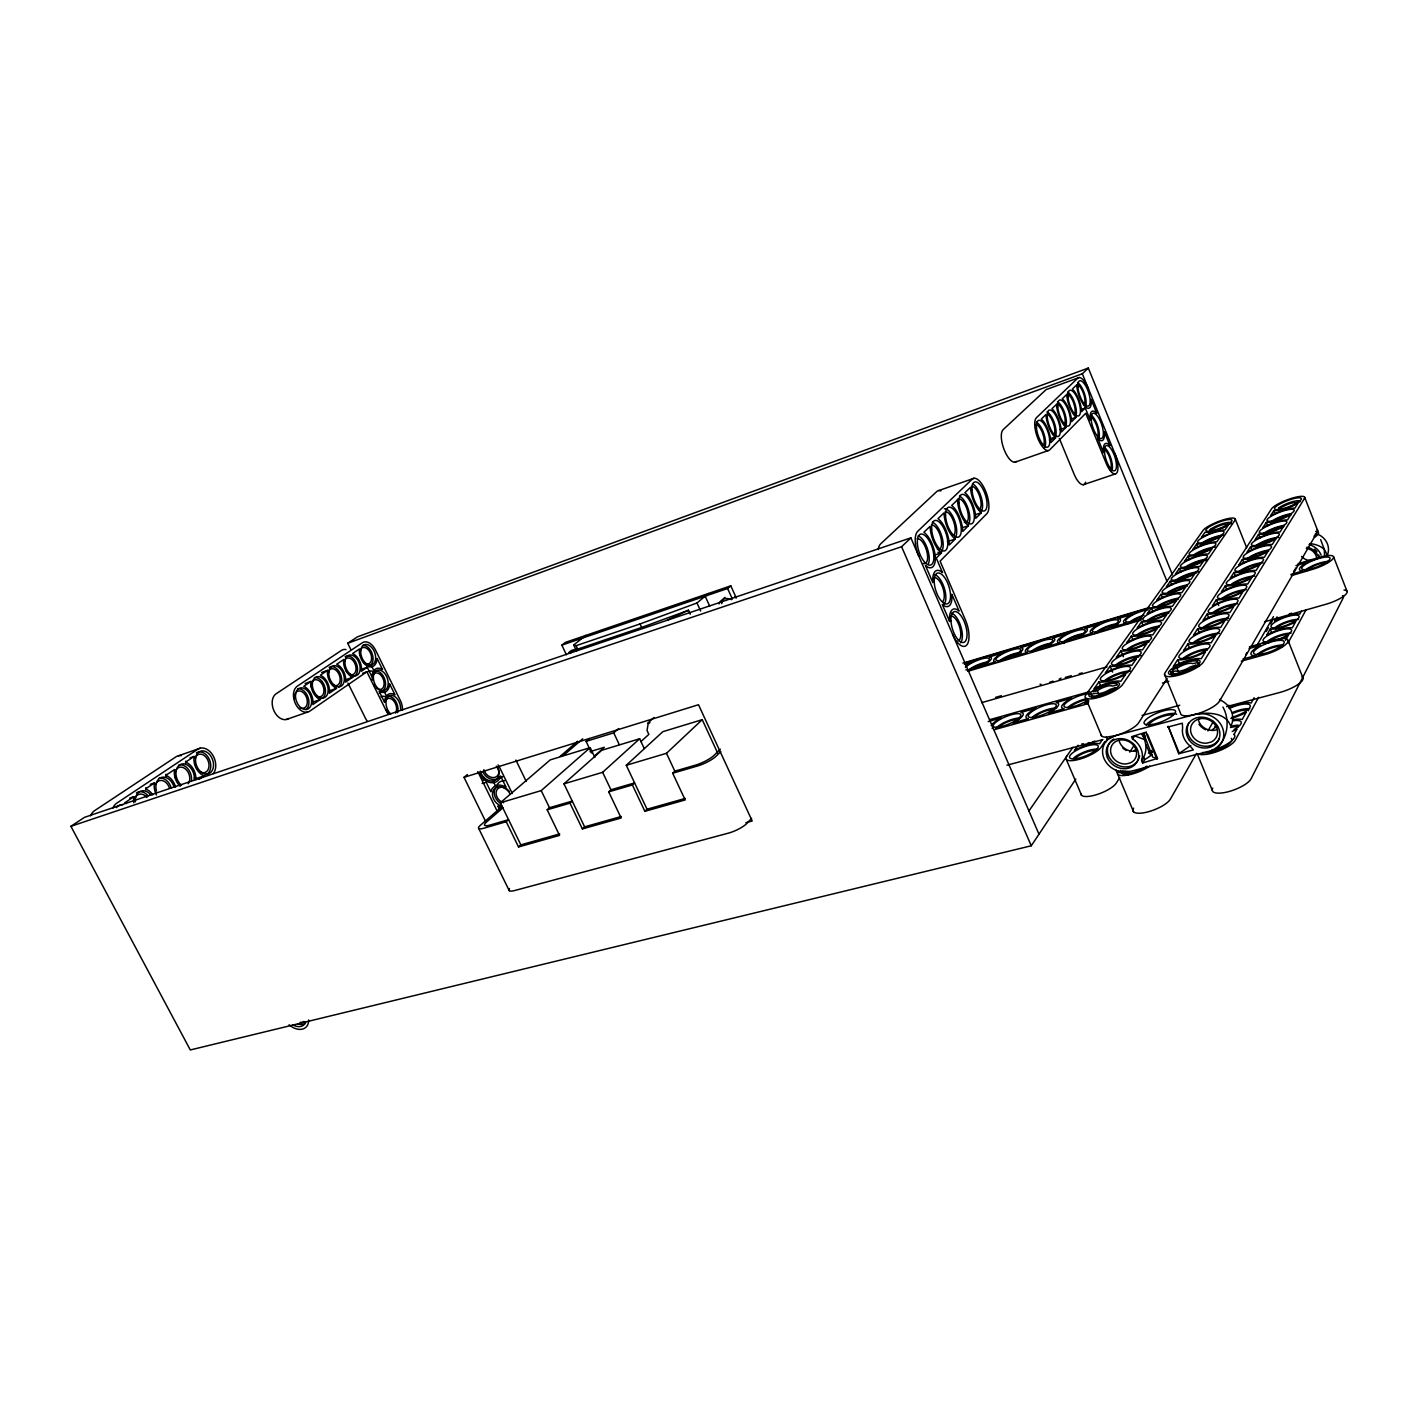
<?xml version="1.0" encoding="UTF-8"?>
<svg xmlns="http://www.w3.org/2000/svg" width="1418" height="1418" viewBox="0 0 1418 1418"><rect width="100%" height="100%" fill="white"/><g stroke="black" fill="none" stroke-linecap="round" stroke-linejoin="round"><path stroke-width="1.5" d="M1141.685 734.116C1147.091 742.11 1147.605 752.745 1141.579 760.633L1142.589 763.008L1157.531 758.417L1147.375 734.045M721.727 603.643L722.205 601.179A10.777 9.128 49.4 0 1 725.023 597.332M1141.579 760.633L1142.27 758.47M1199.185 666.106L1197.891 662.348A14.534 3.935 -21.3 0 0 1187.593 662.029A14.534 3.935 -21.3 0 0 1172.402 669.473L1173.466 673.266M1143.989 734.435L1152.745 757.159L1157.531 758.417M1151.895 752.728L1151.522 750.423M1170.754 671.884L1170.648 672.203A14.534 3.935 -21.3 0 0 1180.928 672.575A14.534 3.935 -21.3 0 0 1196.189 665.077L1190.411 666.921A9.146 2.481 -21.3 0 1 1182.151 670.608A9.146 2.481 -21.3 0 1 1176.001 670.944L1170.754 671.884L1172.172 675.305M1092.427 697.816L1091.151 694.164L1096.114 693.278A8.898 2.393 -22 0 0 1101.857 693.03A8.898 2.393 -22 0 0 1109.939 689.432L1115.505 687.624A14.127 3.811 -22 0 1 1100.51 694.997A14.127 3.811 -22 0 1 1091.027 694.466L1091.151 694.164M1258.599 697.301L1235.379 740.09A20.951 6.416 -20.8 0 1 1219.285 750.76A20.951 6.416 -20.8 0 1 1199.291 754.341M1288.147 642.815L1306.084 609.758M1233.926 734.648L1236.992 729.012A20.082 6.026 -20.8 0 1 1232.207 731.493M1254.097 697.745L1251.208 703.027A19.799 5.849 -20.7 0 0 1228.573 707.883M1285.435 640.44L1287.987 635.76A18.487 4.981 -20.6 0 1 1278.788 639.979M1301.423 611.158L1299.827 614.1A18.257 4.839 -20.6 0 0 1274.587 621.314L1277.104 616.883M1270.209 628.989L1266.753 635.051A18.487 4.981 -20.6 0 1 1292.312 627.837L1295.627 621.793A18.239 4.821 -20.6 0 1 1270.209 628.989L1271.68 632.694M1196.526 753.383L1170.399 799.096A20.277 6.523 -21.3 0 1 1147.038 812.106A20.277 6.523 -21.3 0 1 1133.62 808.154M1266.221 631.506L1268.401 627.713M1270.581 623.902L1272.761 620.091M1207.941 730.908L1213.4 721.39M1257.075 645.208L1273.453 616.635M1219.515 701.148L1317.446 531.892A17.885 4.165 -20.9 0 0 1316.808 529.818M1179.173 752.834L1168.166 726.264L1178.659 753.72L1190.801 745.549M1142.589 763.008L1144.61 759.729L1152.373 754.606M1119.777 777.543L1116.285 783.091A19.196 5.92 -21.9 0 1 1096.256 794.754A19.196 5.92 -21.9 0 1 1081.065 793.726M1129.756 752.143L1134.489 744.68M1134.772 740.515L1132.574 739.097L1134.63 735.871L1143.847 739.327M1132.574 739.097L1131.582 736.686L1146.524 732.007M1177.72 659.618L1173.2 666.637A20.561 5.566 -21.3 0 1 1201.206 658.767L1205.566 651.748A20.242 5.371 -21.3 0 1 1177.72 659.618L1179.953 665.042M1187.841 643.932L1183.463 650.738A20.26 5.371 -21.3 0 1 1211.096 642.868L1215.315 636.079A19.941 5.193 -21.3 0 1 1187.841 643.932L1189.507 648.008M1197.661 628.723L1193.407 635.317A19.958 5.193 -21.3 0 1 1220.668 627.483L1224.762 620.889A19.657 5.034 -21.2 0 1 1197.661 628.723L1199.291 632.747M1207.161 614.012L1203.031 620.393A19.675 5.034 -21.2 0 1 1229.938 612.558L1233.908 606.195A19.391 4.857 -21.2 0 1 1207.161 614.012L1208.756 617.964M1216.378 599.725L1212.372 605.911A19.409 4.874 -21.2 0 1 1238.924 598.112L1242.771 591.926A19.125 4.715 -21.2 0 1 1216.378 599.725L1218.736 605.575M1225.312 585.864L1221.43 591.873A19.143 4.715 -21.2 0 1 1247.645 584.092L1251.385 578.101A18.859 4.573 -21.2 0 1 1225.312 585.864L1226.854 589.728M1233.997 572.429L1230.221 578.26A18.877 4.573 -21.2 0 1 1256.1 570.497L1259.733 564.683A18.611 4.431 -21.2 0 1 1233.997 572.429L1235.503 576.222M1242.416 559.366L1238.765 565.038A18.629 4.431 -21.2 0 1 1264.307 557.309L1267.834 551.655A18.381 4.289 -21.2 0 1 1242.416 559.366L1243.905 563.123M1250.587 546.692L1247.042 552.187A18.381 4.289 -21.2 0 1 1272.283 544.494L1275.704 539A18.133 4.165 -21.1 0 1 1250.587 546.692L1252.076 550.397M1258.546 534.356L1255.09 539.709A18.15 4.165 -21.1 0 1 1280.029 532.034L1283.343 526.698A17.902 4.041 -21.1 0 1 1258.546 534.356L1259.999 538.025M1266.274 522.391L1262.924 527.585A17.92 4.041 -21.1 0 1 1287.544 519.945L1290.77 514.752A17.672 3.917 -21.1 0 1 1266.274 522.391L1267.71 525.989M1273.789 510.728L1270.528 515.798A17.69 3.935 -21.1 0 1 1294.864 508.176L1298.002 503.142A17.459 3.811 -21.1 0 1 1273.789 510.728L1275.207 514.291M1167.12 678.566L1138.619 722.861A20.437 5.867 -21.8 0 1 1114.902 735.782L1110.383 737.697A20.543 17.814 28.9 0 0 1105.136 760.757A20.543 17.814 28.9 0 0 1129.898 771.498L1210.511 750.866A20.951 6.399 -20.8 0 0 1229.53 742.447A20.951 6.399 -20.8 0 0 1234.014 734.276M1104.764 741.703L1101.148 747.18A19.267 5.619 -22 0 1 1078.69 759.445A19.267 5.619 -22 0 1 1066.69 756.29M1038.986 834.209L910.888 537.847L84.495 817.335L70.9 826.322L190.296 1049.958L1031.258 845.784L1075.783 779.102M1101.91 740.302L1099.57 743.83A18.771 5.477 -22 0 0 1074.383 750.512L1078.017 745.23M1105.65 742.128L1107.405 739.576L1114.902 735.782L1195.498 714.3C1207.161 712.049 1225.241 712.368 1230.328 725.201M1028.954 810.972L1072.983 747.18M1098.985 681.828L1093.987 688.864A19.976 5.371 -22 0 1 1120.84 681.331L1125.679 674.294A19.675 5.193 -21.9 0 1 1098.985 681.828L1100.669 685.869M1110.117 666.123L1105.296 672.93A19.675 5.193 -21.9 0 1 1131.794 665.396L1136.474 658.59A19.391 5.016 -21.9 0 1 1110.117 666.123L1112.616 672.097M1120.929 650.88L1116.232 657.491A19.409 5.034 -21.9 0 1 1142.412 649.958L1146.949 643.364A19.125 4.857 -21.8 0 1 1120.929 650.88L1123.375 656.782M1131.404 636.115L1126.849 642.514A19.125 4.874 -21.8 0 1 1152.692 635.016L1157.106 628.599A18.859 4.715 -21.8 0 1 1131.404 636.115L1133 639.979M1141.561 621.775L1137.147 627.997A18.859 4.715 -21.8 0 1 1162.671 620.499L1166.943 614.295A18.611 4.573 -21.7 0 1 1141.561 621.775L1143.138 625.604M1151.434 607.879L1147.144 613.905A18.611 4.573 -21.7 0 1 1172.349 606.425L1176.497 600.399A18.363 4.431 -21.7 0 1 1151.434 607.879L1152.976 611.637M1161.005 594.355L1156.858 600.222A18.363 4.431 -21.7 0 1 1181.761 592.759L1185.785 586.91A18.115 4.289 -21.7 0 1 1161.005 594.355L1162.53 598.077M1170.311 581.238L1166.27 586.928A18.133 4.307 -21.7 0 1 1190.89 579.483L1194.789 573.811A17.885 4.165 -21.6 0 1 1170.311 581.238L1171.817 584.907M1179.368 568.476L1175.433 574.024A17.885 4.165 -21.6 0 1 1199.752 566.597L1203.545 561.067A17.654 4.041 -21.6 0 1 1179.368 568.476L1180.84 572.11M1188.16 556.086L1184.331 561.457A17.654 4.041 -21.6 0 1 1208.366 554.066L1212.053 548.695A17.441 3.935 -21.6 0 1 1188.16 556.086L1189.613 559.667M1196.703 544.016L1192.999 549.262A17.441 3.935 -21.6 0 1 1216.75 541.889L1220.349 536.66A17.211 3.811 -21.6 0 1 1196.703 544.016L1198.139 547.561M751.575 818.363L747.073 823.22A15.119 3.988 -24.9 0 1 728.497 833.11L514.911 890.469A14.233 3.474 -26.3 0 1 509.523 888.519M941.534 552.807L936.288 558.107L942.527 572.606A19.657 8.348 72.3 0 0 932.831 582.603L925.44 565.516A19.746 8.419 71.8 0 0 935.277 560.34L935.277 556.565A19.746 8.419 71.8 0 0 923.898 532.282L930.119 526.273A19.427 8.136 71.7 0 0 941.534 552.807L933.593 555.448M955.218 539.017L949.28 545.008A19.427 8.153 71.8 0 0 938.007 518.669L944.034 512.855A19.125 7.888 71.7 0 0 955.218 539.017L947.384 541.641M968.476 525.653L962.733 531.449A19.125 7.905 71.7 0 0 951.655 505.499L957.505 499.863A18.824 7.639 71.6 0 0 968.476 525.653L962.68 527.602M981.345 512.696L975.761 518.314A18.842 7.657 71.6 0 0 964.896 492.72L970.568 487.26A18.54 7.409 71.5 0 0 981.345 512.696L975.602 514.628M1055.612 437.843L1050.986 442.505A17.158 6.328 71.3 0 0 1041.273 419.037L1045.97 414.517A16.91 6.151 71.2 0 0 1055.612 437.843L1049.373 440.041M1065.964 427.403L1061.479 431.941A16.927 6.151 71.2 0 0 1051.926 408.774L1056.481 404.36A16.679 5.973 71.2 0 0 1065.964 427.403L1059.813 429.583M1076.049 417.247L1071.671 421.66A16.697 5.991 71.2 0 0 1062.277 398.777L1066.726 394.488A16.467 5.814 71.2 0 0 1076.049 417.247L1071.99 418.682M1085.266 407.959L1081.615 411.645A16.467 5.832 71.2 0 0 1072.362 389.046L1076.687 384.881A16.254 5.672 71.1 0 0 1084.823 406.292L1086.507 407.71A16.254 5.672 71.1 0 0 1091.045 399.273L1096.823 413.418A16.183 5.637 71.5 0 0 1090.265 420.189L1085.266 407.959L1081.243 409.394M720.805 751.575L716.09 756.219A15.226 3.51 -24.9 0 1 697.319 766.057L672.681 773.235L685.178 799.947L644.871 811.326L632.41 784.969L634.608 782.896L610.945 789.791L608.712 791.864L621.137 818.009L582.373 828.945L569.983 803.155L572.252 801.081L549.475 807.728L547.171 809.784L559.543 835.397L518.527 846.954L506.208 821.713L508.566 819.657L490.309 824.975A14.304 3.066 -26.1 0 1 486.534 822.032L502.982 807.781M720.309 749.2L714.034 755.369A15.173 3.492 -24.9 0 1 695.316 765.188L674.826 771.162L672.681 773.235M644.871 811.326L647.033 809.217L685.178 798.44M70.9 826.322L901.6 546.728L910.888 537.847M350.654 649.214L347.694 643.276L1082.324 373.767L1088.315 368.042L1172.509 574.91M647.033 809.217L626.277 765.277L666.478 753.295L702.229 719.67L717.809 753.401M582.373 828.945L584.606 826.836L621.314 816.484M626.277 765.277L662.844 731.67L702.229 719.67M640.883 741.614L648.841 734.382L647.051 730.554L648.079 724.173L649.94 722.489M584.606 826.836L563.974 783.835L602.632 772.314L639.66 738.743L644.215 748.456M518.527 846.954L520.849 844.862L559.755 833.873M647.547 723.304L653.982 717.508M563.974 783.835L601.728 750.299L639.66 738.743M594.691 755.829L604.316 747.304L590.083 751.646M591.554 753.011L586.113 741.348L613.728 732.858L618.585 728.568M520.849 844.862L500.324 802.783L541.215 790.606L590.189 747.623L594.869 757.478M586.024 741.419L589.374 738.494M582.692 738.831L563.815 755.156L560.34 756.219L577.675 741.26M502.256 806.399L480.578 825.116A14.322 3.066 -26.1 0 0 484.318 828.094L506.208 821.713M500.324 802.783L550.255 759.871L590.189 747.623M566.402 654.761L561.847 645.137L727.611 588.505L730.802 585.829L736.314 598.024L734.701 596.943M585.864 635.388L573.67 644.96L576.08 645.686L640.014 623.955L696.982 602.987L708.38 593.486M485.435 821.057L464.005 777.33L467.391 774.565M570.816 652.794L576.116 648.611L577.693 649.107L641.627 627.447L688.51 610.236L690.318 614.171M561.847 645.137L565.339 642.407L730.802 585.829M1172.066 669.845L1178.11 667.63A9.146 2.481 -21.3 0 1 1192.485 663.606L1197.785 662.649M1097.372 690.779L1098.454 689.963A8.898 2.393 -22 0 1 1112.226 686.099L1117.384 684.894A14.127 3.811 -22 0 0 1107.866 684.433A14.127 3.811 -22 0 0 1092.959 691.736L1097.372 690.779L1098.915 694.501M1295.024 504.4L1294.173 505.038A7.781 1.702 -21.1 0 1 1291.018 506.705M1225.79 526.113L1224.922 526.734A7.569 1.666 -21.5 0 1 1221.802 528.382M387.983 713.75A13.365 8.543 70.7 0 1 386.21 710.843L366.872 671.778L309.833 711.109A14.056 9.412 69.6 0 1 295.618 704.055A14.056 9.412 69.6 0 1 297.301 686.188L362.281 642.797A13.453 8.614 69.4 0 1 375.433 649.905L400.39 700.563A13.365 8.543 70.7 0 1 402.446 710.4M320.167 699.57L312.882 704.569A13.684 9.164 69.6 0 0 303.736 686.33L311.074 681.402A13.524 8.951 69.5 0 0 320.167 699.57L312.19 702.371M336.527 688.315L329.401 693.207A13.542 8.969 69.5 0 0 320.397 675.163L327.558 670.342A13.382 8.756 69.5 0 0 336.527 688.315L328.586 691.115M352.533 677.325L345.567 682.111A13.382 8.774 69.5 0 0 336.686 664.227L343.705 659.53A13.241 8.579 69.4 0 0 352.533 677.325L344.645 680.126M367.227 667.222L361.395 671.246A13.241 8.579 69.4 0 0 352.621 653.538L359.498 648.93A13.099 8.384 69.4 0 0 366.907 665.875L369.034 666.744A13.099 8.384 69.3 0 0 377.046 658.36L382.523 669.491A13.063 8.348 70.1 0 0 371.977 676.829L367.227 667.222L361.342 669.331M199.087 779.297L204.157 775.823A14.552 10.387 70 0 1 194.124 756.432L190.012 757.85M133.841 802.836A15.084 11.184 70.4 0 1 133.877 796.703L124.713 802.836A15.279 11.486 70.5 0 1 126.379 803.545M156.459 795.019A14.907 10.919 70.2 0 1 154.456 782.949L145.505 788.922A15.102 11.202 70.4 0 1 152.843 794.931M194.124 756.432L185.616 762.122A14.729 10.653 70.1 0 1 195.932 779.705M347.694 643.276L357.336 636.895L1088.315 368.042M667.134 620.215L688.51 610.236M1079.169 377.525L1047.317 389.188A16.555 5.991 71.1 0 0 1045.881 389.808L1003.146 429.654A17.459 6.682 71.2 0 0 1004.529 450.605A17.459 6.682 71.2 0 0 1016.44 461.435M321.62 672.486L327.558 670.342M305.083 683.547L311.074 681.402M362.707 673.249L366.872 671.778M1014.88 462.233L1048.221 450.587M178.491 755.776L200.292 748.172M938.681 490.593L974.006 478.274M286.312 719.511L307.582 712.102M150.29 784.367L154.456 782.949M129.694 798.121L133.877 796.703M204.157 775.823L195.914 778.624A14.517 10.405 69.9 0 1 194.355 777.933M1083.317 484.726L1115.275 473.966M1300.235 501.618L1295.609 502.716A7.781 1.702 -21.1 0 0 1283.29 506.581L1278.398 508.282A12.354 2.712 -21.1 0 1 1291.054 502.132A12.354 2.712 -21.1 0 1 1300.271 501.423M1277.246 509.984L1281.801 508.902A7.781 1.702 -21.1 0 0 1285.452 508.637M464.005 777.33L698.507 704.728L752.196 821.004L745.833 822.724M482.085 783.498L486.197 782.24L490.858 791.793A13.205 10.156 49.2 0 1 506.049 787.203L500.607 776A13.258 10.21 50 0 1 488.625 782.151L486.002 780.964A13.258 10.21 50 0 1 479.16 772.438M962.875 663.145L1149.183 607.56M965.959 662.738L1149.98 607.843M1298.055 563.69L1319.201 557.38A18.842 4.626 -20.6 0 1 1333.31 558.196A18.842 4.626 -20.6 0 1 1312.483 569.38L1291.337 575.637M964.47 664.368L972.128 662.1A16.218 3.882 -23 0 0 965.498 666.141M1295.963 565.622L1307.963 562.042A18.328 4.502 -20.6 0 0 1302.947 570.851L1290.841 574.45M967.75 671.317L1141.171 620.038M547.171 809.784L569.983 803.155M608.712 791.864L632.41 784.969M995.542 697.39L1001.427 695.706M1065.219 677.449L1071.317 675.695M981.628 702.672L1107.103 666.814M1264.484 621.828L1326.149 604.192A18.771 4.892 -20.3 0 0 1344.299 595.72A18.771 4.892 -20.3 0 0 1343.998 590.03M989.622 719.706L1089.698 691.63M1249.382 646.838L1272.797 640.28A20.437 5.583 -20.6 0 1 1287.668 642.194A20.437 5.583 -20.6 0 1 1264.75 654.655L1241.299 661.16M988.169 721.585L1001.338 717.898A18.115 4.839 -22.7 0 0 991.217 725.626M1249.028 648.522L1260.549 645.296A19.887 5.442 -20.6 0 0 1254.54 655.843L1242.912 659.086M1088.652 701.928L1084.628 703.044A18.558 4.998 -22.2 0 0 1088.794 700.669M994.053 729.738L1087.836 703.718M1162.441 683.033L1168.84 681.26M1142.075 715.434L1179.776 705.26M1006.957 765.206L1102.903 739.611M1226.588 706.643L1279.887 692.427A20.348 5.902 -20.4 0 0 1298.232 684.309A20.348 5.902 -20.4 0 0 1302.061 676.847M1167.634 727.115L1182.328 723.215L1182.612 727.877A21.128 18.469 24.5 0 0 1190.145 746.063L1193.353 749.945L1178.659 753.72M1148.438 753.029L1152.621 751.93M1314.238 560.021L1312.288 560.5A11.45 10.493 14.4 0 1 1301.6 556.441M1101.112 734.613A20.437 5.867 -21.8 0 0 1106.395 737.165L1114.902 735.782M1216.112 729.933L1213.826 730.412A13.631 11.964 24 0 1 1199.327 722.471L1198.547 720.574M1136.403 750.76L1134.205 751.221A13.258 11.539 28.5 0 1 1120.149 743.404L1119.369 741.543M1116.001 769.956A20.366 6.168 -21.5 0 0 1121.372 772.757L1129.898 771.498L1121.922 770.86M1195.498 714.3L1200.762 713.609A21.128 18.469 24.5 0 1 1223.202 729.969A21.128 18.469 24.5 0 1 1210.511 750.866C1227.403 744.716 1231.09 721.443 1222.919 707.033M1309.612 543.59C1316.489 544.158 1325.795 547.171 1326.681 555.094M1320.654 539.638L1324.323 549.493L1324.483 555.094M347.942 683.051L365.295 717.951A13.276 8.597 70.7 0 0 367.067 720.84M371.055 664.865L373.785 670.413M384.455 692.002L386.263 695.671M478.735 828.52L509.239 890.646M499.632 809.767L497.824 806.08A13.205 10.156 49.2 0 0 501.033 807.586M477.777 771.587L497.328 811.486M512.288 793.495L499.863 767.936A13.613 10.493 50 0 0 498.002 764.922M493.411 781.584L495.254 785.377M515.886 760.048L526.255 781.478M541.215 790.606L549.475 807.728M1143.971 737.094L1143.192 735.233M602.632 772.314L610.945 789.791M576.08 645.686L577.693 649.107M573.67 644.96L576.47 650.897M613.728 732.858L619.258 744.574M666.478 753.295L674.826 771.162M640.014 623.955L641.627 627.447M696.982 602.987L700.652 611.016M705.154 596.18L709.709 606.16M727.611 588.505L732.362 598.999M901.6 546.728L1031.258 845.784M1120.362 770.382L1121.372 772.757M1066.336 759.534L1081.544 795.214M1085.603 697.957L1101.644 736.031M1117.756 774.281L1133.549 811.77M1143.617 757.354L1144.61 759.729M1106.395 737.165L1107.405 739.576M1145.974 732.858L1156.999 759.304M1143.883 733.514L1145.336 736.97M1146.099 744.716L1150.441 755.103M1164.533 674.436L1180.556 713.325A21.022 6.062 -21.1 0 0 1200.727 712.669A21.022 6.062 -21.1 0 0 1220.029 699.287M1197.288 753.933L1212.23 790.198M1059.352 438.481L1074.011 473.949A16.413 5.92 71.7 0 0 1085.621 482.173M1082.324 373.767L1167.103 581.628M1228.75 705.207L1230.363 709.16M1177.046 668.463L1178.588 672.274M1288.058 640.475L1303.036 678.123M1235.291 519.165L1246.652 547.72M1304.702 497.346L1317.694 530.633M1333.576 556.795L1347.1 591.501M571.046 652.315A10.298 8.313 51.3 0 1 572.021 650.295M568.547 653.024A10.334 8.331 51.3 0 1 574.219 650.047M719.015 603.891A10.812 9.146 49.4 0 1 731.528 599.672M1200.922 543.838A14.145 3.173 -21.5 0 1 1223.716 535.189M1203.173 543.324A11.362 2.535 -21.5 0 1 1221.518 536.359M1229.495 523.756A13.967 3.084 -21.5 0 1 1231.657 523.614M1186.104 567.643A11.645 2.694 -21.6 0 1 1196.81 562.202A11.645 2.694 -21.6 0 1 1206.044 560.819M1183.782 568.157A14.499 3.35 -21.6 0 1 1207.179 559.348M1194.523 554.349A14.322 3.261 -21.6 0 1 1215.563 547.1M1194.754 555.307A11.504 2.623 -21.6 0 1 1211.557 548.394M1174.848 580.831A14.694 3.456 -21.6 0 1 1198.547 571.95M1177.188 580.316A11.805 2.783 -21.6 0 1 1196.243 573.173M1168.024 593.362A11.964 2.854 -21.6 0 1 1187.327 586.148M1167.847 592.281A14.889 3.563 -21.6 0 1 1187.415 584.96M1146.488 621.102A15.279 3.793 -21.7 0 1 1168.84 611.991M1147.747 621.811A12.283 3.049 -21.7 0 1 1157.283 615.908A12.283 3.049 -21.7 0 1 1168.698 613.267M1157.496 607.967A12.124 2.942 -21.7 0 1 1166.854 602.171A12.124 2.942 -21.7 0 1 1178.145 599.513M1156.219 607.294A15.084 3.669 -21.7 0 1 1178.269 598.272M1136.456 635.335A15.492 3.9 -21.7 0 1 1159.126 626.1M1137.732 636.079A12.443 3.137 -21.7 0 1 1147.428 630.053A12.443 3.137 -21.7 0 1 1158.985 627.43M1128.586 649.515A12.62 3.244 -21.8 0 1 1148.952 642.035M1126.122 650.011A15.704 4.024 -21.8 0 1 1149.129 640.652M1104.498 680.711A16.165 4.307 -21.9 0 1 1130.536 671.228M1105.756 681.597A12.992 3.456 -21.9 0 1 1115.984 675.181A12.992 3.456 -21.9 0 1 1127.948 672.628M1116.746 665.964A12.797 3.35 -21.8 0 1 1126.796 659.671A12.797 3.35 -21.8 0 1 1138.601 657.083M1115.47 665.131A15.935 4.165 -21.8 0 1 1141.153 655.719M1270.156 522.338A14.534 3.261 -21.1 0 1 1291.284 513.617M1271.574 522.799A11.663 2.606 -21.1 0 1 1272.513 521.771M1274.126 520.601A11.663 2.606 -21.1 0 1 1291.373 514.645M1256.1 547.029A11.964 2.765 -21.1 0 1 1265.033 541.516A11.964 2.765 -21.1 0 1 1276.448 538.663M1254.664 546.497A14.907 3.456 -21.1 0 1 1278.735 537.44M1262.516 534.249A14.712 3.35 -21.1 0 1 1283.928 525.422M1264.909 533.682A11.823 2.694 -21.1 0 1 1284.017 526.486M1246.599 559.1A15.102 3.563 -21.1 0 1 1268.596 550.078M1248.035 559.649A12.124 2.854 -21.1 0 1 1257.11 554.03A12.124 2.854 -21.1 0 1 1268.649 551.194M1239.722 572.659A12.283 2.942 -21.1 0 1 1248.957 566.934A12.283 2.942 -21.1 0 1 1260.637 564.098M1238.286 572.057A15.297 3.669 -21.1 0 1 1263.013 562.84M1220.916 599.176A15.722 3.9 -21.2 0 1 1246.316 589.764M1223.45 598.644A12.62 3.137 -21.2 0 1 1243.87 591.093M1232.242 584.89A12.461 3.031 -21.1 0 1 1252.378 577.392M1231.923 583.773A15.509 3.775 -21.1 0 1 1254.788 576.098M1211.823 613.356A15.935 4.024 -21.2 0 1 1237.595 603.855M1214.393 612.824A12.797 3.244 -21.2 0 1 1235.096 605.202M1203.917 628.741A12.975 3.35 -21.2 0 1 1215.386 621.899A12.975 3.35 -21.2 0 1 1227.368 620.127M1201.028 629.574A16.165 4.165 -21.2 0 1 1213.347 621.828A16.165 4.165 -21.2 0 1 1228.591 618.39M1182.825 658.626A16.626 4.449 -21.3 0 1 1207.161 648.806M1185.483 658.129A13.365 3.58 -21.3 0 1 1207.09 650.277M1195.427 642.549A13.17 3.456 -21.2 0 1 1216.733 634.768M1192.786 643.063A16.396 4.307 -21.2 0 1 1219.303 633.385M1306.971 547.153A14.428 13.17 15.2 0 1 1318.049 556.104M1314.433 549.103A14.41 13.152 15.1 0 1 1316.985 551.762M1318.722 554.899A14.41 13.152 15.1 0 1 1319.555 558.32M1306.279 548.358A11.574 10.564 15.1 0 1 1315.709 554.881L1316.347 556.512A11.574 10.564 15.1 0 1 1316.773 559.295M1315.656 531.537A17.885 4.183 -20.9 0 1 1314.415 537.422M1309.044 544.53A17.725 16.183 15.2 0 1 1321.151 555.182M1318.35 534.48A17.512 16.023 14.3 0 1 1326.858 556.264M1212.035 532.388A12.035 2.641 -21.5 0 1 1208.544 531.715L1212.993 530.474A7.569 1.666 -21.5 0 0 1219.976 529.144M1315.355 533.877A14.534 3.403 -20.8 0 1 1314.007 536.217M1289.139 507.484A7.781 1.702 -21.1 0 1 1287.243 508.14M1219.445 738.494A17.158 15.013 24.5 0 1 1197.306 744.255A17.158 15.013 24.5 0 1 1188.674 723.304M1205.619 729.774A16.927 14.871 23.9 0 1 1198.954 724.279M1146.152 725.094A16.839 4.874 -21.4 0 1 1161.324 715.877A16.839 4.874 -21.4 0 1 1176.603 714.264M1148.74 725.856A13.524 3.917 -21.4 0 1 1162.317 716.533L1166.73 715.363A13.524 3.917 -21.4 0 1 1173.289 715.381M1134.719 740.515A20.543 17.814 28.9 0 1 1142.217 758.435M1220.597 700.155A20.809 18.274 23.9 0 1 1231.019 725.75M1128.71 774.547A16.555 5.052 -21.5 0 1 1123.091 774.529M1139.629 755.829A16.697 14.481 28.9 0 1 1115.381 763.877A16.697 14.481 28.9 0 1 1113.768 738.973M1126.459 750.512A16.484 14.357 28.4 0 1 1122.879 748.172M1088.528 388.975A16.697 5.832 71.1 0 0 1077.769 378.145L1036.452 417.69A17.619 6.505 71.3 0 0 1037.994 438.765A17.619 6.505 71.3 0 0 1049.745 449.807L1085.727 413.276L1106.075 463.03A16.555 5.761 71.8 0 0 1116.569 473.222A16.555 5.761 71.8 0 0 1114.778 453.335M1047.565 414.393A11.149 4.077 71.2 0 1 1053.751 424.372A11.149 4.077 71.2 0 1 1053.804 434.918M1053.645 437.985A13.896 5.069 71.2 0 1 1052.174 437.683M1047.051 411.858A13.896 5.069 71.2 0 1 1054.194 422.546A13.896 5.069 71.2 0 1 1055.666 435.946M1056.818 404.024A11.007 3.97 71.2 0 1 1063.606 412.815A11.007 3.97 71.2 0 1 1064.156 424.567M1057.491 401.808A13.701 4.928 71.2 0 1 1064.475 412.408A13.701 4.928 71.2 0 1 1065.964 425.595M1077.503 382.541A13.347 4.679 71.1 0 1 1084.238 392.928A13.347 4.679 71.1 0 1 1085.745 405.708M1076.882 384.668A10.724 3.758 71.1 0 1 1083.405 393.3A10.724 3.758 71.1 0 1 1084.008 404.679M1066.992 394.222A10.865 3.864 71.2 0 1 1073.639 402.942A10.865 3.864 71.2 0 1 1074.206 414.481M1067.63 392.042A13.524 4.803 71.2 0 1 1074.49 402.535A13.524 4.803 71.2 0 1 1075.996 415.527M1091.257 417.388A10.67 3.74 71.4 0 1 1097.053 426.942A10.67 3.74 71.4 0 1 1097.231 437.028M1090.761 414.96A13.294 4.644 71.4 0 1 1097.975 426.836A13.294 4.644 71.4 0 1 1098.206 439.42M1036.345 422.174A14.074 5.211 71.3 0 1 1044.197 434.723A14.074 5.211 71.3 0 1 1044.233 448.07M1035.636 424.478A11.309 4.183 71.3 0 1 1042.691 433.429A11.309 4.183 71.3 0 1 1043.187 445.553M1103.931 447.166A13.241 4.626 71.7 0 1 1111.056 458.9A13.241 4.626 71.7 0 1 1111.358 471.556M1104.409 449.595A10.635 3.722 71.7 0 1 1110.524 460.354A10.635 3.722 71.7 0 1 1109.532 469.677M940.878 490.912A18.877 7.817 71.5 0 0 936.819 491.497L880.667 543.874A20.065 8.863 71.8 0 0 878.221 549.581M918.864 556.281A20.277 8.65 71.8 0 1 917.747 531.289L972.216 479.16A19.054 7.622 71.5 0 1 985.421 490.628A19.054 7.622 71.5 0 1 986.839 513.706L940.116 561.156L965.392 619.914A20.1 8.508 72.8 0 1 966.721 645.048A20.1 8.508 72.8 0 1 952.559 634.236M959.472 496.176A15.456 6.31 71.6 0 1 968.423 509.647A15.456 6.31 71.6 0 1 968.122 524.642M957.38 499.42A12.425 5.069 71.6 0 1 967.2 509.842A12.425 5.069 71.6 0 1 964.346 522.373M944.317 508.761A15.704 6.505 71.7 0 1 954.651 520.672A15.704 6.505 71.7 0 1 954.934 537.918M945.203 511.703A12.602 5.229 71.7 0 1 953.516 521.275A12.602 5.229 71.7 0 1 953.729 535.135M918.208 535.898A16.201 6.93 71.8 0 1 927.106 547.827A16.201 6.93 71.8 0 1 928.435 563.868M917.198 538.734A13.01 5.566 71.8 0 1 926.893 551.726A13.01 5.566 71.8 0 1 923.189 563.478M931.431 524.997A12.815 5.388 71.7 0 1 940.896 537.865A12.815 5.388 71.7 0 1 937.351 549.333M939.762 552.488A15.953 6.718 71.7 0 1 937.883 552.311M932.406 522.232A15.953 6.718 71.7 0 1 941.747 536.022A15.953 6.718 71.7 0 1 941.322 551.62M933.966 577.587A12.957 5.53 72.3 0 1 942.562 587.105A12.957 5.53 72.3 0 1 942.74 601.604M934.941 574.698A16.13 6.877 72.3 0 1 944.406 588.399A16.13 6.877 72.3 0 1 943.963 604.44M971.525 486.321A12.23 4.91 71.5 0 1 979.962 497.239A12.23 4.91 71.5 0 1 978.615 509.682M972.394 483.733A15.226 6.115 71.5 0 1 981.15 497.044A15.226 6.115 71.5 0 1 980.919 511.774M951.549 613.179A16.059 6.824 72.8 0 1 960.89 626.667A16.059 6.824 72.8 0 1 960.535 642.833M950.592 616.121A12.904 5.495 72.8 0 1 959.614 627.022A12.904 5.495 72.8 0 1 958.089 640.83M288.581 718.518A13.95 9.465 69.5 0 1 274.33 711.552A13.95 9.465 69.5 0 1 276.085 693.792L341.508 650.383A13.365 8.668 69.3 0 1 345.974 649.55M367.475 671.937A13.028 8.366 70 0 1 373.43 671.583M362.459 669.721A13.063 8.402 69.3 0 1 361.182 669.544M367.634 666.939A13.063 8.402 69.3 0 1 366.837 667.967M311.304 687.234A8.933 5.92 69.5 0 1 317.207 679.86A8.933 5.92 69.5 0 1 323.96 690.779A8.933 5.92 69.5 0 1 316.905 696.291M320.787 698.897A11.114 7.374 69.5 0 1 318.802 698.932M314.459 677.662A11.114 7.374 69.5 0 1 324.368 685.408A11.114 7.374 69.5 0 1 322.542 698.135M390.765 714.016A10.688 6.842 70.7 0 1 386.21 700.297A10.688 6.842 70.7 0 1 394.612 696.415A10.688 6.842 70.7 0 1 400.62 709.461M328.125 672.043A8.827 5.796 69.4 0 1 335.694 669.987A8.827 5.796 69.4 0 1 340.072 681.083A8.827 5.796 69.4 0 1 333.283 685.089M329.082 667.417A10.989 7.214 69.4 0 1 340.001 673.089A10.989 7.214 69.4 0 1 338.831 686.95M362.529 645.474A10.759 6.895 69.3 0 1 372.402 654.425A10.759 6.895 69.3 0 1 368.662 666.017M359.64 654.62A8.65 5.548 69.3 0 1 365.667 647.813A8.65 5.548 69.3 0 1 371.498 659.6A8.65 5.548 69.3 0 1 363.451 662.348M343.83 663.128A8.738 5.672 69.4 0 1 351.629 659.246A8.738 5.672 69.4 0 1 355.439 672.026A8.738 5.672 69.4 0 1 346.329 671.494M345.141 656.676A10.883 7.055 69.4 0 1 356.432 663.624A10.883 7.055 69.4 0 1 353.047 676.74M372.278 680.197A8.614 5.512 70 0 1 378.234 673.284A8.614 5.512 70 0 1 384.03 685A8.614 5.512 70 0 1 376.089 687.872M374.707 686.347A8.614 5.512 70 0 1 373.554 684.469M375.132 670.98A10.724 6.877 70 0 1 384.916 679.807A10.724 6.877 70 0 1 381.247 691.47M297.709 688.864A11.238 7.533 69.6 0 1 307.812 696.663A11.238 7.533 69.6 0 1 305.916 709.567M294.465 698.595A9.022 6.062 69.6 0 1 300.51 691.08A9.022 6.062 69.6 0 1 307.369 702.105A9.022 6.062 69.6 0 1 300.155 707.724M387.646 696.344A10.688 6.842 70.7 0 1 395.693 701.254A10.688 6.842 70.7 0 1 397.589 712.705M390.145 714.317A8.579 5.495 70.7 0 1 386.139 709.886M385.164 701.626A8.579 5.495 70.7 0 1 393.46 700.598A8.579 5.495 70.7 0 1 395.516 713.059M380.166 692.285A13.028 8.366 70 0 1 379.368 693.313M381.052 696.717A12.975 8.331 70.7 0 1 384.65 696.451M213.427 773.608A14.96 10.688 70 0 0 212.505 754.748A14.96 10.688 70 0 0 197.74 749.271L116.825 803.12A15.704 11.787 70.5 0 0 112.802 808.295M181.344 755.634A14.836 10.741 69.9 0 0 175.903 756.875L94.563 810.671A15.563 11.823 70.5 0 0 90.522 815.829M181.557 785.271A12.106 8.756 70.1 0 1 176.364 769.761A12.106 8.756 70.1 0 1 187.176 764.922A12.106 8.756 70.1 0 1 194.248 779.599M178.969 764.958A12.088 8.756 70.1 0 1 191.483 780.538M175.513 778.198A9.713 7.037 70.1 0 1 175.034 775.717M175.052 773.306A9.713 7.037 70.1 0 1 185.279 768.804A9.713 7.037 70.1 0 1 188.222 783.764M156.529 791.173A12.248 8.969 70.2 0 1 161.776 777.312A12.248 8.969 70.2 0 1 174.006 786.901M159.046 778.252A12.248 8.969 70.2 0 1 171.223 787.841M155.572 784.509A9.837 7.214 70.2 0 1 162.609 780.627A9.837 7.214 70.2 0 1 169.522 788.266M135.366 801.879A12.407 9.199 70.4 0 1 140.276 791.315A12.407 9.199 70.4 0 1 150.911 794.966M136.447 792.839A12.39 9.199 70.4 0 1 148.128 795.906M134.497 800.514A9.961 7.391 70.4 0 1 146.958 797.448M116.418 807.64A12.549 9.43 70.5 0 1 123.029 804.715M175.602 787.025A14.907 10.919 70.2 0 0 165.8 775.362L174.52 769.531A14.729 10.653 70.1 0 0 180.157 786.281M145.877 789.773A14.854 10.936 70.2 0 1 145.894 787.734M166.03 776.284A14.694 10.67 70.1 0 1 166.012 774.299M196.358 752.869A11.947 8.561 70 0 1 209.598 759.995A11.947 8.561 70 0 1 205.202 774.866M195.117 758.027A9.607 6.877 70 0 1 204.6 755.812A9.607 6.877 70 0 1 208.464 768.804A9.607 6.877 70 0 1 198.981 771.055M185.687 763.132A14.517 10.405 69.9 0 1 185.669 761.165M496.637 785.82A13.152 10.139 49.2 0 1 504.861 780.627M502.876 776.515A13.205 10.192 50 0 1 501.635 777.294M500.27 777.844A13.205 10.192 50 0 1 498.781 778.163M483.981 777.241A13.099 10.05 50.2 0 1 483.361 780.29M501.812 806.168A10.865 8.348 49.2 0 1 493.783 789.613A10.865 8.348 49.2 0 1 510.232 794.186M496.3 766.163A10.883 8.402 50 0 1 494.191 780.715A10.883 8.402 50 0 1 480.312 771.126M497.948 767.599A8.738 6.735 50 0 1 494.138 777.543A8.738 6.735 50 0 1 483.91 769.637M499.455 776.674A10.883 8.384 50 0 1 483.042 772.207M503.603 802.765A8.703 6.7 49.2 0 1 496.69 790.269A8.703 6.7 49.2 0 1 509.168 791.226M501.121 803.634A10.848 8.348 49.2 0 1 497.062 786.582M308.628 1020.003A15.811 10.936 48.3 0 1 289.095 1024.753M305.685 1021.722A12.656 8.738 48.3 0 1 292.923 1024.824M305.455 1023.388A12.638 8.738 48.3 0 1 298.064 1023.973M303.931 1021.439A10.156 7.019 48.3 0 1 300.173 1022.36M1342.491 595.595A17.76 4.644 -20.3 0 1 1343.218 597.9L1251.119 778.712A20.862 6.753 -20.5 0 1 1227.474 791.935A20.862 6.753 -20.5 0 1 1212.762 788.16M1267.727 641.964A15.19 4.094 -20.6 0 1 1269.571 634.449A15.19 4.094 -20.6 0 1 1290.929 629.379A15.19 4.094 -20.6 0 1 1278.079 639.5M1274.339 640.706A15.19 4.094 -20.6 0 1 1270.794 641.539M1230.505 707.936A16.272 4.803 -20.7 0 1 1250.304 705.88A16.272 4.803 -20.7 0 1 1231.515 717.419M1232.986 720.769A16.502 4.963 -20.8 0 1 1241.264 722.436A16.502 4.963 -20.8 0 1 1233.944 729.579M1212.053 730.04A16.502 4.963 -20.8 0 1 1217.548 726.211M1231.232 738.353A16.75 5.123 -20.8 0 1 1222.582 747.871A16.75 5.123 -20.8 0 1 1202.659 752.479M1291.674 613.179A18.009 4.679 -20.6 0 1 1289.281 613.923M1269.181 642.673A18.487 4.981 -20.6 0 1 1267.089 642.992M1263.598 643.134A18.487 4.981 -20.6 0 1 1262.25 642.974M1214.552 726.76A20.1 6.044 -20.8 0 1 1216.839 725.52M1232.331 719.936A20.1 6.044 -20.8 0 1 1242.203 719.511L1246.174 712.244A19.799 5.832 -20.7 0 1 1230.948 718.465M1274.197 628.298A14.995 3.988 -20.6 0 1 1298.516 619.471M1275.668 628.989A12.035 3.208 -20.6 0 1 1284.619 623.264A12.035 3.208 -20.6 0 1 1296.194 620.729M1267.834 642.921A12.195 3.315 -20.6 0 1 1276.927 637.072A12.195 3.315 -20.6 0 1 1288.643 634.555M1265.104 643.683A15.19 4.112 -20.6 0 1 1276.413 636.398A15.19 4.112 -20.6 0 1 1290.983 633.279M1231.125 726.3A16.502 4.998 -20.7 0 1 1238.215 725.183M1230.434 727.54A13.258 4.006 -20.7 0 1 1238.215 726.796M1233.27 713.236A13.063 3.882 -20.7 0 1 1248.638 710.719M1232.384 712.598A16.272 4.839 -20.7 0 1 1249.825 708.805M1149.697 766.11A20.348 6.204 -21.5 0 1 1126.566 775.274A20.348 6.204 -21.5 0 1 1117.898 770.825M1133.904 750.973A16.041 4.803 -21.5 0 1 1136.297 749.076M1146.967 766.11A16.289 4.963 -21.5 0 1 1132.149 772.686A16.289 4.963 -21.5 0 1 1121.443 772.65M965.445 667.399A13.329 3.191 -23 0 1 984.074 658.36A13.329 3.191 -23 0 1 984.978 663.464A13.329 3.191 -23 0 1 965.871 669.863M1142.181 618.248A14.109 3.439 -21.9 0 1 1126.158 619.701A14.109 3.439 -21.9 0 1 1148.155 609.846M1295.396 568.069A18.062 4.431 -20.9 0 1 1295.432 568.724M1295.13 569.504A18.062 4.431 -20.9 0 1 1293.5 571.348M1052.989 681.136A13.577 3.474 -22.4 0 1 1049.745 682.218M1082.235 672.912A13.719 3.527 -22.2 0 1 1079.169 673.656M1041.025 684.38A16.52 4.236 -22.4 0 1 1040.032 684.167M1061.072 678.141A16.502 4.236 -22.4 0 1 1059.14 679.187M968.6 669.934A13.311 3.208 -23 0 1 988.062 661.94M1000.488 661.462A10.812 2.623 -22.8 0 1 1009.297 656.109A10.812 2.623 -22.8 0 1 1018.922 653.893M970.586 669.526A10.706 2.588 -23 0 1 986.219 663.11M1061.887 643.293A13.772 3.368 -22.3 0 1 1083.423 633.669M1032.109 652.103A10.936 2.659 -22.5 0 1 1040.918 646.732A10.936 2.659 -22.5 0 1 1050.756 644.463M1031.17 651.411A13.613 3.315 -22.5 0 1 1051.075 643.258M998.166 662.135A13.453 3.261 -22.8 0 1 1009.137 655.488A13.453 3.261 -22.8 0 1 1021.12 652.723M1063.819 643.506A11.06 2.694 -22.3 0 1 1064.28 642.584M1065.397 641.468A11.06 2.694 -22.3 0 1 1083.157 634.856M1130.359 623.051A11.326 2.783 -21.8 0 1 1140.586 617.043M1127.895 623.778A14.091 3.456 -21.8 0 1 1143.971 615.182M1097.036 632.907A11.184 2.747 -22.1 0 1 1114.513 625.09M1094.59 633.616A13.932 3.421 -22.1 0 1 1105.597 626.862A13.932 3.421 -22.1 0 1 1118.359 623.902M1306.439 570.975A12.106 2.996 -20.6 0 1 1315.301 565.374A12.106 2.996 -20.6 0 1 1326.982 562.609M1304.897 570.39A15.066 3.722 -20.6 0 1 1329.286 561.368M1087.925 700.191A15.261 4.112 -22.2 0 1 1067.843 707.493A15.261 4.112 -22.2 0 1 1068.428 701.041A15.261 4.112 -22.2 0 1 1088.51 693.721M993.114 728.48A18.115 4.839 -22.7 0 1 992.086 728.196M1246.776 652.723A19.586 5.335 -21 0 1 1245.624 654.708M995.879 728.409A14.871 4.006 -22.7 0 1 1019.258 717.987M998.432 727.7A11.947 3.226 -22.7 0 1 1008.18 721.62A11.947 3.226 -22.7 0 1 1018.851 719.44M1069.154 708.061A12.248 3.332 -22.1 0 1 1086.046 699.783M1068.038 707.174A15.243 4.148 -22.1 0 1 1087.5 698.507M1033.456 717.969A12.106 3.279 -22.4 0 1 1043.223 711.871A12.106 3.279 -22.4 0 1 1054.123 709.62M1032.41 717.083A15.066 4.077 -22.4 0 1 1056.57 708.309M1258.652 655.453A13.117 3.616 -20.6 0 1 1270.067 648.522A13.117 3.616 -20.6 0 1 1282.439 646.892M1255.71 656.268A16.342 4.502 -20.6 0 1 1267.922 648.398A16.342 4.502 -20.6 0 1 1283.574 645.101M1094.891 741.1A18.505 5.3 -22 0 1 1092.427 741.933M1090.017 742.642A18.505 5.3 -22 0 1 1087.695 743.192M1083.582 743.812A18.505 5.3 -22 0 1 1081.845 743.883M1073.55 758.134A15.421 4.52 -22 0 1 1098.383 749.324M1074.702 759.144A12.39 3.634 -22 0 1 1084.593 752.798A12.39 3.634 -22 0 1 1095.901 750.689M1231.019 523.153L1226.535 524.412A7.569 1.666 -21.5 0 0 1214.623 528.134L1209.909 529.783A12.035 2.641 -21.5 0 1 1222.351 523.738A12.035 2.641 -21.5 0 1 1231.019 523.153M1304.418 498.533L1203.51 661.887A21.11 5.707 -21.3 0 1 1179.457 674.968A21.11 5.707 -21.3 0 1 1165.171 672.628L1271.521 508.885A17.938 3.917 -21.1 0 1 1291.337 498.409A17.938 3.917 -21.1 0 1 1304.418 498.533M1234.883 520.371L1122.631 684.504A20.508 5.512 -22 0 1 1098.879 697.372A20.508 5.512 -22 0 1 1085.887 694.802L1203.138 530.35A17.477 3.811 -21.6 0 1 1222.741 520.016A17.477 3.811 -21.6 0 1 1234.883 520.371M1228.396 524.961L1224.904 530.031A17.229 3.829 -21.6 0 0 1201.418 537.369L1205.034 532.282A17.016 3.705 -21.6 0 0 1228.396 524.961M1118.678 740.391L1116.551 741.065A13.418 11.628 28.9 0 0 1111.163 754.163L1111.942 756.042A13.418 11.628 28.9 0 0 1126.176 763.965L1130.518 762.849A13.418 11.628 28.9 0 0 1135.995 749.75L1135.215 747.871A13.418 11.628 28.9 0 0 1120.894 739.912L1118.678 740.391M1199.167 719.032L1196.934 719.741A13.79 12.053 24.5 0 0 1191.12 733.212L1191.918 735.127A13.79 12.053 24.5 0 0 1206.576 743.192L1211.114 742.022A13.79 12.053 24.5 0 0 1217.016 728.551L1216.219 726.636A13.79 12.053 24.5 0 0 1201.471 718.536L1199.167 719.032M1003.093 652.865L989.48 656.924A16.201 3.882 -23 0 1 981.983 665.875L995.684 661.816A16.396 3.935 -22.8 0 1 1003.093 652.865M1034.626 643.471L1020.765 647.601A16.378 3.935 -22.8 0 1 1013.48 656.552L1027.43 652.422A16.573 4.006 -22.6 0 1 1034.626 643.471M1066.69 633.917L1052.599 638.118A16.555 4.006 -22.6 0 1 1045.545 647.051L1059.742 642.85A16.75 4.059 -22.3 0 1 1066.69 633.917M1099.322 624.204L1084.983 628.475A16.75 4.059 -22.3 0 1 1078.159 637.391L1092.622 633.119A16.963 4.13 -22.1 0 1 1099.322 624.204M1132.557 614.295L1117.951 618.656A16.945 4.112 -22.1 0 1 1111.375 627.571L1126.105 623.211A17.158 4.183 -21.9 0 1 1132.557 614.295M1036.239 708.131L1020.889 712.421A18.115 4.839 -22.7 0 1 1012.806 723.003L1028.28 718.696A18.328 4.928 -22.5 0 1 1036.239 708.131M1071.795 698.17L1056.162 702.548A18.328 4.928 -22.5 0 1 1048.363 713.13L1064.138 708.734A18.558 4.998 -22.2 0 1 1071.795 698.17M384.579 702.318L379.085 691.186A13.063 8.348 70 0 0 389.56 683.76L395.002 694.82A13.01 8.313 70.7 0 0 384.579 702.318M949.599 621.438L942.279 604.493A19.657 8.348 72.3 0 0 951.85 594.266L959.082 611.052A19.568 8.278 72.8 0 0 949.599 621.438M1109.957 445.606L1104.214 431.551A16.183 5.637 71.4 0 1 1097.745 438.463L1103.541 452.643A16.112 5.601 71.8 0 1 1109.957 445.606M1212.851 530.58A13.985 3.049 -21.6 0 0 1232.012 520.406A13.985 3.049 -21.6 0 0 1212.053 525.209A13.985 3.049 -21.6 0 0 1212.851 530.58M1204.609 542.332A14.162 3.137 -21.6 0 0 1224.053 531.998A14.162 3.137 -21.6 0 0 1203.882 536.766A14.162 3.137 -21.6 0 0 1204.609 542.332M1196.136 554.403A14.34 3.226 -21.6 0 0 1215.864 543.909A14.34 3.226 -21.6 0 0 1195.48 548.66A14.34 3.226 -21.6 0 0 1196.136 554.403M1187.415 566.828A14.517 3.332 -21.6 0 0 1207.445 556.157A14.517 3.332 -21.6 0 0 1186.848 560.872A14.517 3.332 -21.6 0 0 1187.415 566.828M1178.464 579.607A14.694 3.421 -21.6 0 0 1198.795 568.742A14.694 3.421 -21.6 0 0 1177.968 573.421A14.694 3.421 -21.6 0 0 1178.464 579.607M1169.23 592.742A14.889 3.527 -21.7 0 0 1189.879 581.699A14.889 3.527 -21.7 0 0 1168.84 586.343A14.889 3.527 -21.7 0 0 1169.23 592.742M1159.747 606.284A15.084 3.634 -21.7 0 0 1180.715 595.046A15.084 3.634 -21.7 0 0 1159.445 599.637A15.084 3.634 -21.7 0 0 1159.747 606.284M1149.963 620.215A15.297 3.758 -21.7 0 0 1171.286 608.783A15.297 3.758 -21.7 0 0 1149.768 613.338A15.297 3.758 -21.7 0 0 1149.963 620.215M1139.895 634.573A15.509 3.882 -21.8 0 0 1161.555 622.945A15.509 3.882 -21.8 0 0 1139.788 627.43A15.509 3.882 -21.8 0 0 1139.895 634.573M1129.508 649.391A15.722 4.006 -21.8 0 0 1151.522 637.533A15.722 4.006 -21.8 0 0 1129.526 641.964A15.722 4.006 -21.8 0 0 1129.508 649.391M1118.802 664.652A15.935 4.13 -21.9 0 0 1141.189 652.564A15.935 4.13 -21.9 0 0 1118.944 656.942A15.935 4.13 -21.9 0 0 1118.802 664.652M1107.759 680.41A16.165 4.272 -21.9 0 0 1130.518 668.091A16.165 4.272 -21.9 0 0 1108.007 672.38A16.165 4.272 -21.9 0 0 1107.759 680.41M1096.362 696.663A16.413 4.414 -22 0 0 1119.511 684.114A16.413 4.414 -22 0 0 1096.752 688.333A16.413 4.414 -22 0 0 1096.362 696.663M1281.978 508.92A14.357 3.137 -21.1 0 0 1301.334 498.622A14.357 3.137 -21.1 0 0 1280.472 503.674A14.357 3.137 -21.1 0 0 1281.978 508.92M1274.552 520.583A14.534 3.226 -21.1 0 0 1294.191 510.125A14.534 3.226 -21.1 0 0 1273.098 515.159A14.534 3.226 -21.1 0 0 1274.552 520.583M1266.912 532.583A14.712 3.332 -21.1 0 0 1286.853 521.948A14.712 3.332 -21.1 0 0 1265.512 526.947A14.712 3.332 -21.1 0 0 1266.912 532.583M1259.06 544.92A14.907 3.421 -21.1 0 0 1279.302 534.107A14.907 3.421 -21.1 0 0 1257.713 539.088A14.907 3.421 -21.1 0 0 1259.06 544.92M1250.977 557.629A15.102 3.527 -21.2 0 0 1271.521 546.621A15.102 3.527 -21.2 0 0 1249.683 551.567A15.102 3.527 -21.2 0 0 1250.977 557.629M1242.647 570.692A15.297 3.634 -21.2 0 0 1263.509 559.49A15.297 3.634 -21.2 0 0 1241.441 564.417A15.297 3.634 -21.2 0 0 1242.647 570.692M1234.068 584.163A15.509 3.758 -21.2 0 0 1255.267 572.766A15.509 3.758 -21.2 0 0 1232.933 577.64A15.509 3.758 -21.2 0 0 1234.068 584.163M1225.223 598.041A15.722 3.882 -21.2 0 0 1246.776 586.432A15.722 3.882 -21.2 0 0 1224.177 591.271A15.722 3.882 -21.2 0 0 1225.223 598.041M1216.112 612.346A15.935 4.006 -21.2 0 0 1238.02 600.523A15.935 4.006 -21.2 0 0 1215.137 605.309A15.935 4.006 -21.2 0 0 1216.112 612.346M1206.718 627.111A16.165 4.13 -21.2 0 0 1228.981 615.075A16.165 4.13 -21.2 0 0 1205.832 619.79A16.165 4.13 -21.2 0 0 1206.718 627.111M1197.022 642.336A16.396 4.272 -21.3 0 0 1219.657 630.071A16.396 4.272 -21.3 0 0 1196.225 634.732A16.396 4.272 -21.3 0 0 1197.022 642.336M1187.008 658.076A16.644 4.414 -21.3 0 0 1210.033 645.544A16.644 4.414 -21.3 0 0 1186.317 650.153A16.644 4.414 -21.3 0 0 1187.008 658.076M1176.674 674.312A16.892 4.573 -21.3 0 0 1200.107 661.55A16.892 4.573 -21.3 0 0 1176.089 666.07A16.892 4.573 -21.3 0 0 1176.674 674.312M1189.454 740.356A17.193 15.031 24.5 0 0 1218.47 740.249A17.193 15.031 24.5 0 0 1201.312 717.171A17.193 15.031 24.5 0 0 1189.454 740.356M1152.054 724.474A16.856 4.857 -21.4 0 0 1175.593 711.552A16.856 4.857 -21.4 0 0 1151.77 715.611A16.856 4.857 -21.4 0 0 1152.054 724.474M1107.405 757.531A16.715 14.499 28.9 0 0 1135.233 764.32A16.715 14.499 28.9 0 0 1124.793 739.132A16.715 14.499 28.9 0 0 1107.405 757.531M1047.246 417.122A13.896 5.052 71.2 0 0 1057.793 436.531A13.896 5.052 71.2 0 0 1056.144 416.183A13.896 5.052 71.2 0 0 1047.246 417.122M1067.967 397.022A13.542 4.786 71.2 0 0 1078.141 416.006A13.542 4.786 71.2 0 0 1076.439 396.296A13.542 4.786 71.2 0 0 1067.967 397.022M1057.739 406.931A13.719 4.91 71.2 0 0 1068.109 426.127A13.719 4.91 71.2 0 0 1066.425 406.097A13.719 4.91 71.2 0 0 1057.739 406.931M1091.24 420.012A13.294 4.626 71.4 0 0 1101.148 438.587A13.294 4.626 71.4 0 0 1099.375 419.108A13.294 4.626 71.4 0 0 1091.24 420.012M1077.91 387.38A13.365 4.662 71.1 0 0 1087.89 406.151A13.365 4.662 71.1 0 0 1086.188 386.759A13.365 4.662 71.1 0 0 1077.91 387.38M1036.452 427.58A14.091 5.193 71.3 0 0 1047.193 447.219A14.091 5.193 71.3 0 0 1045.58 426.534A14.091 5.193 71.3 0 0 1036.452 427.58M1104.498 452.431A13.241 4.609 71.8 0 0 1114.318 470.811A13.241 4.609 71.8 0 0 1112.492 451.243A13.241 4.609 71.8 0 0 1104.498 452.431M958.976 502.734A15.474 6.292 71.6 0 0 971.17 523.916A15.474 6.292 71.6 0 0 969.788 500.784A15.474 6.292 71.6 0 0 958.976 502.734M945.54 515.762A15.722 6.487 71.7 0 0 958.001 537.227A15.722 6.487 71.7 0 0 956.654 513.653A15.722 6.487 71.7 0 0 945.54 515.762M917.34 543.112A16.218 6.913 71.8 0 0 930.35 565.108A16.218 6.913 71.8 0 0 929.127 540.63A16.218 6.913 71.8 0 0 917.34 543.112M931.661 529.215A15.97 6.7 71.8 0 0 944.388 550.946A15.97 6.7 71.8 0 0 943.112 526.929A15.97 6.7 71.8 0 0 931.661 529.215M934.232 582.213A16.147 6.86 72.3 0 0 947.082 603.926A16.147 6.86 72.3 0 0 945.771 579.324A16.147 6.86 72.3 0 0 934.232 582.213M972.004 490.079A15.243 6.097 71.5 0 0 983.968 511.029A15.243 6.097 71.5 0 0 982.532 488.306A15.243 6.097 71.5 0 0 972.004 490.079M950.964 620.995A16.094 6.806 72.8 0 0 963.691 642.425A16.094 6.806 72.8 0 0 962.29 617.699A16.094 6.806 72.8 0 0 950.964 620.995M312.368 683.37A11.114 7.356 69.5 0 0 323.446 697.957A11.114 7.356 69.5 0 0 324.917 680.693A11.114 7.356 69.5 0 0 312.368 683.37M344.964 661.444A10.883 7.055 69.4 0 0 355.688 675.801A10.883 7.055 69.4 0 0 356.999 658.98A10.883 7.055 69.4 0 0 344.964 661.444M328.852 672.292A11.007 7.196 69.5 0 0 339.735 686.755A11.007 7.196 69.5 0 0 341.135 669.721A11.007 7.196 69.5 0 0 328.852 672.292M373.395 676.457A10.724 6.86 70 0 0 383.87 690.566A10.724 6.86 70 0 0 385.076 673.922A10.724 6.86 70 0 0 373.395 676.457M360.739 650.844A10.777 6.895 69.4 0 0 371.286 665.077A10.777 6.895 69.4 0 0 372.544 648.487A10.777 6.895 69.4 0 0 360.739 650.844M295.529 694.696A11.238 7.533 69.6 0 0 306.784 709.408A11.238 7.533 69.6 0 0 308.344 691.895A11.238 7.533 69.6 0 0 295.529 694.696M195.578 758.506A11.964 8.543 70 0 0 207.95 773.927A11.964 8.543 70 0 0 210.006 755.014A11.964 8.543 70 0 0 195.578 758.506M1278.806 627.5A14.995 3.97 -20.6 0 0 1299.136 616.405A14.995 3.97 -20.6 0 0 1277.246 620.747A14.995 3.97 -20.6 0 0 1278.806 627.5M1001.409 660.309A13.471 3.244 -22.8 0 0 1020.73 650.029A13.471 3.244 -22.8 0 0 1002.686 653.769A13.471 3.244 -22.8 0 0 1001.409 660.309M1033.261 650.88A13.613 3.279 -22.6 0 0 1052.688 640.528A13.613 3.279 -22.6 0 0 1034.236 644.375A13.613 3.279 -22.6 0 0 1033.261 650.88M1065.68 641.29A13.772 3.332 -22.3 0 0 1085.195 630.868A13.772 3.332 -22.3 0 0 1066.354 634.821A13.772 3.332 -22.3 0 0 1065.68 641.29M1098.684 631.524A13.932 3.385 -22.1 0 0 1118.306 621.031A13.932 3.385 -22.1 0 0 1099.021 625.09A13.932 3.385 -22.1 0 0 1098.684 631.524M1309.789 569.043A15.066 3.687 -20.6 0 0 1330.031 558.107A15.066 3.687 -20.6 0 0 1307.91 562.911A15.066 3.687 -20.6 0 0 1309.789 569.043M999.442 726.955A14.889 3.97 -22.7 0 0 1020.854 715.399A14.889 3.97 -22.7 0 0 1000.878 718.997A14.889 3.97 -22.7 0 0 999.442 726.955M1034.75 717.154A15.066 4.041 -22.5 0 0 1056.268 705.508A15.066 4.041 -22.5 0 0 1035.796 709.213A15.066 4.041 -22.5 0 0 1034.75 717.154M1261.931 654.053A16.342 4.467 -20.6 0 0 1284.194 641.858A16.342 4.467 -20.6 0 0 1260.407 646.378A16.342 4.467 -20.6 0 0 1261.931 654.053M1076.368 758.63A15.421 4.502 -22 0 0 1098.259 746.63A15.421 4.502 -22 0 0 1076.971 750.069A15.421 4.502 -22 0 0 1076.368 758.63"/></g></svg>
